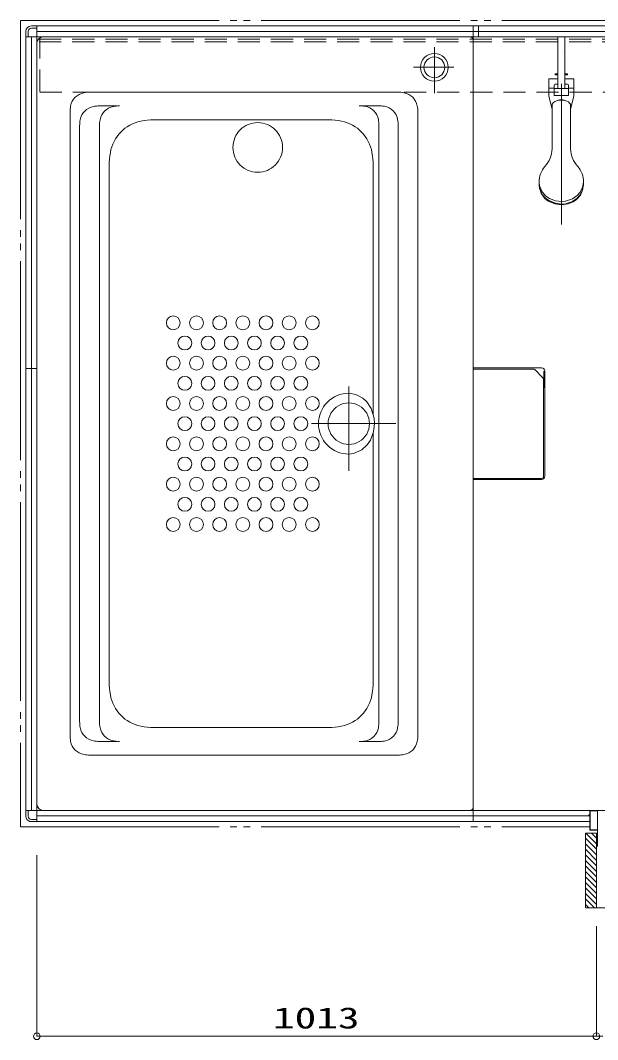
# Model space of a CAD drawing. Units: millimetres on the paper. Extents: x -305 to 305, y -152 to 152.
# Drawn here: x -204.9 to -152.6, y -10.7 to 81.6 of the extents above; entities that cross this region are included whole.
import ezdxf
from ezdxf.enums import TextEntityAlignment as Align

# ---------------------------------------------------------------- set-up
doc = ezdxf.new("R2010")
doc.units = ezdxf.units.MM
for name, pattern in [('DASHED2', [3, 2, -1]), ('LONG_CHAIN', [21, 18, -1, 1, -1]), ('LONG_DOUBLE_CHAIN', [21.8, 18, -1, 0.6, -0.6, 0.6, -1])]:
    doc.linetypes.add(name, pattern=pattern)
doc.layers.add('0-0_0', color=7, linetype='Continuous', lineweight=9)
doc.layers.add('0-1_VIEW0001', color=7, linetype='Continuous', lineweight=9)
doc.styles.add('ＭＳ ゴシック', font='')
doc.styles.get('ＭＳ ゴシック').set_extended_font_data('MS Gothic')

# ---------------------------------------------------------------- blocks, each defined once
blk = doc.blocks.new('_ORIGIN')
at = {"layer": '0-0_0'}
blk.add_line((0, 0), (-1, 0), dxfattribs=at)
blk.add_circle((0, 0), 0.5, dxfattribs=at)

msp = doc.modelspace()

# ---------------------------------------------------------------- linework, layer by layer
at = {"layer": '0-0_0'}
for p, q in [((-203.434, 6.033), (-203.434, -10.375)), ((-152.764, -0.416), (-152.764, -10.375)), ((-152.764, -0.416), (-152.764, -10.375)), ((-202.834, -10.375), (-153.364, -10.375))]:
    msp.add_line(p, q, dxfattribs=at)
at = {"layer": '0-1_VIEW0001', "linetype": 'LONG_DOUBLE_CHAIN'}
for p, q in [((-204.934, 81.573), (-111.934, 81.573)), ((-204.934, 81.573), (-204.934, 8.573)), ((-204.934, 8.573), (-153.359, 8.573))]:
    msp.add_line(p, q, dxfattribs=at)
at = {"layer": '0-1_VIEW0001'}
for p, q in [((-204.434, 80.573), (-204.434, 9.548)), ((-204.23, 80.073), (-204.23, 80.569)), ((-113.434, 81.073), (-203.934, 81.073)), ((-203.93, 80.869), (-203.434, 80.869)), ((-113.434, 81.073), (-203.434, 81.073)), ((-203.434, 9.073), (-203.434, 81.073)), ((-203.434, 80.673), (-203.434, 81.073)), ((-113.434, 80.573), (-203.434, 80.573)), ((-163.934, 81.073), (-163.934, 9.073)), ((-163.434, 80.073), (-163.434, 81.073)), ((-112.434, 80.073), (-204.434, 80.073)), ((-204.434, 80.073), (-204.034, 80.073)), ((-203.934, 10.073), (-203.934, 80.073)), ((-203.434, 10.623), (-203.434, 79.524)), ((-202.884, 80.074), (-164.184, 80.074)), ((-163.934, 79.824), (-163.934, 10.323)), ((-198.637, 75.074), (-170.732, 75.074)), ((-196.192, 73.834), (-197.767, 73.834)), ((-173.96, 73.849), (-172.508, 73.849)), ((-156.759, 73.989), (-156.759, 69.945)), ((-155.109, 69.945), (-155.109, 73.984)), ((-200.434, 16.871), (-200.434, 73.276)), ((-168.934, 73.276), (-168.934, 16.871)), ((-199.565, 72.036), (-199.565, 18.11)), ((-197.765, 72.036), (-197.765, 18.11)), ((-192.837, 72.573), (-177.032, 72.573)), ((-172.46, 72.052), (-172.46, 18.095)), ((-170.71, 72.052), (-170.71, 18.095)), ((-196.884, 68.434), (-196.884, 21.713)), ((-172.984, 68.434), (-172.984, 45.973)), ((-157.934, 66.931), (-157.934, 66.701)), ((-153.934, 66.701), (-153.934, 66.931)), ((-203.434, 50.073), (-204.434, 50.073)), ((-163.934, 50.122), (-157.734, 50.122)), ((-157.522, 49.835), (-157.522, 48.535)), ((-157.434, 40.322), (-157.434, 49.822)), ((-157.522, 48.535), (-157.529, 48.304)), ((-172.984, 44.174), (-172.984, 21.713)), ((-163.934, 40.022), (-157.734, 40.022)), ((-177.032, 17.573), (-192.837, 17.573)), ((-196.192, 16.313), (-197.767, 16.313)), ((-173.96, 16.298), (-172.508, 16.298)), ((-183.684, 15.073), (-198.637, 15.073)), ((-183.684, 15.073), (-170.732, 15.073)), ((-204.034, 10.073), (-204.434, 10.073)), ((-204.23, 10.073), (-204.23, 9.552)), ((-203.93, 9.252), (-203.434, 9.252)), ((-153.359, 9.573), (-203.434, 9.573)), ((-203.434, 9.073), (-203.434, 9.473)), ((-202.884, 10.073), (-164.184, 10.073)), ((-153.434, 9.663), (-153.434, 9.643)), ((-153.374, 9.673), (-153.424, 9.673)), ((-153.424, 9.633), (-153.374, 9.633)), ((-153.359, 10.023), (-153.359, 9.688)), ((-153.359, 9.618), (-153.359, 8.323)), ((-153.314, 10.013), (-153.314, 8.333)), ((-153.311, 10.073), (-151.885, 10.073)), ((-152.674, 10.028), (-153.299, 10.028)), ((-152.659, 8.333), (-152.659, 10.013)), ((-153.359, 9.073), (-204.09, 9.073)), ((-153.359, 9.073), (-203.434, 9.073)), ((-153.299, 8.318), (-152.674, 8.318)), ((-153.759, 1.248), (-153.759, 7.998)), ((-152.76, 7.998), (-153.759, 7.998)), ((-152.759, 6.548), (-153.759, 7.548)), ((-152.759, 7.048), (-153.709, 7.998)), ((-153.309, 8.273), (-152.674, 8.273)), ((-152.759, 7.548), (-153.209, 7.998)), ((-152.759, 1.248), (-152.759, 7.998)), ((-152.659, 8.258), (-152.659, 6.888)), ((-152.759, 6.048), (-153.759, 7.048)), ((-152.759, 5.548), (-153.759, 6.548)), ((-152.674, 6.873), (-152.744, 6.873)), ((-152.744, 6.823), (-152.624, 6.823)), ((-152.759, 5.048), (-153.759, 6.048)), ((-152.759, 4.548), (-153.759, 5.548)), ((-152.759, 4.048), (-153.759, 5.048)), ((-152.759, 3.548), (-153.759, 4.548)), ((-152.759, 3.048), (-153.759, 4.048)), ((-152.759, 2.548), (-153.759, 3.548)), ((-152.759, 2.053), (-153.759, 3.053)), ((-152.759, 1.558), (-153.759, 2.558)), ((-152.944, 1.248), (-153.759, 2.063)), ((-153.439, 1.248), (-153.759, 1.568)), ((-153.708, 1.248), (-113.109, 1.248))]:
    msp.add_line(p, q, dxfattribs=at)
at = {"layer": '0-1_VIEW0001', "color": 6, "linetype": 'DASHED2'}
for p, q in [((-203.234, 79.873), (-113.734, 79.873)), ((-203.234, 79.623), (-113.734, 79.623)), ((-203.184, 75.123), (-203.184, 80.073)), ((-203.184, 75.073), (-113.734, 75.073))]:
    msp.add_line(p, q, dxfattribs=at)
at = {"layer": '0-1_VIEW0001', "color": 2}
for p, q in [((-156.252, 75.423), (-156.252, 80.073)), ((-155.617, 75.423), (-155.617, 80.073)), ((-156.484, 76.711), (-156.459, 76.736)), ((-156.252, 76.711), (-156.484, 76.711)), ((-156.484, 76.711), (-156.484, 76.661)), ((-156.484, 76.661), (-156.459, 76.636)), ((-156.484, 76.661), (-156.252, 76.661)), ((-156.459, 76.736), (-156.252, 76.736)), ((-156.459, 76.636), (-156.252, 76.636)), ((-155.617, 76.736), (-155.409, 76.736)), ((-155.384, 76.711), (-155.617, 76.711)), ((-155.617, 76.661), (-155.384, 76.661)), ((-155.617, 76.636), (-155.409, 76.636)), ((-155.384, 76.711), (-155.409, 76.736)), ((-155.384, 76.661), (-155.409, 76.636)), ((-155.384, 76.661), (-155.384, 76.711)), ((-157.059, 76.286), (-156.252, 76.286)), ((-157.059, 75.436), (-157.059, 76.286)), ((-156.569, 75.713), (-156.569, 74.788)), ((-156.494, 75.788), (-156.252, 75.788)), ((-155.617, 76.286), (-154.809, 76.286)), ((-155.374, 75.788), (-155.617, 75.788)), ((-155.299, 75.713), (-155.299, 74.788)), ((-154.809, 75.436), (-154.809, 76.286)), ((-156.569, 75.436), (-157.059, 75.436)), ((-157.059, 75.436), (-157.059, 74.711)), ((-156.572, 74.811), (-156.572, 75.436)), ((-156.572, 74.811), (-156.569, 74.811)), ((-156.569, 75.423), (-155.299, 75.423)), ((-155.299, 74.788), (-156.569, 74.788)), ((-155.299, 75.436), (-154.809, 75.436)), ((-155.299, 74.811), (-155.297, 74.811)), ((-155.297, 75.436), (-155.297, 74.811)), ((-154.809, 75.436), (-154.809, 74.711)), ((-156.759, 73.543), (-157.059, 74.711)), ((-155.109, 73.543), (-154.809, 74.711))]:
    msp.add_line(p, q, dxfattribs=at)
at = {"layer": '0-1_VIEW0001', "linetype": 'LONG_CHAIN'}
for p, q in [((-167.434, 79.137), (-167.434, 74.981)), ((-165.668, 77.324), (-169.331, 77.324)), ((-155.934, 75.835), (-155.934, 63.094)), ((-175.184, 48.438), (-175.184, 40.802)), ((-178.549, 45.073), (-170.912, 45.073))]:
    msp.add_line(p, q, dxfattribs=at)
at = {"layer": '0-1_VIEW0001', "color": 4}
for p, q in [((-163.934, 50.02), (-158.466, 50.02)), ((-157.595, 49.232), (-158.324, 49.962)), ((-157.536, 49.091), (-157.536, 40.325)), ((-163.934, 40.125), (-157.736, 40.125))]:
    msp.add_line(p, q, dxfattribs=at)
at = {"layer": '0-1_VIEW0001'}
for points in [[(-153.309, 10.073), (-204.434, 10.073), (-204.434, 80.073)], [(-156.759, 73.989), (-156.664, 74.119), (-156.51, 74.231), (-156.381, 74.29), (-156.191, 74.342), (-155.935, 74.366), (-155.682, 74.342), (-155.434, 74.267), (-155.294, 74.19), (-155.157, 74.063), (-155.109, 73.984)], [(-153.934, 66.931), (-154.009, 66.458), (-154.25, 65.988), (-154.502, 65.71), (-154.927, 65.42), (-155.57, 65.211), (-155.934, 65.182), (-156.476, 65.247), (-157.013, 65.458), (-157.33, 65.678), (-157.662, 66.05), (-157.901, 66.613), (-157.934, 66.931)], [(-153.934, 66.701), (-154.009, 66.227), (-154.25, 65.758), (-154.502, 65.48), (-154.927, 65.19), (-155.57, 64.981), (-155.934, 64.952), (-156.476, 65.017), (-157.013, 65.228), (-157.33, 65.448), (-157.662, 65.82), (-157.901, 66.383), (-157.934, 66.701)], [(-153.934, 66.677), (-154.009, 66.203), (-154.25, 65.734), (-154.502, 65.456), (-154.927, 65.166), (-155.57, 64.957), (-155.934, 64.927), (-156.476, 64.993), (-157.013, 65.203), (-157.33, 65.424), (-157.662, 65.796), (-157.901, 66.358), (-157.934, 66.677)], [(-154.007, 66.21), (-154.21, 65.758), (-154.564, 65.359), (-154.868, 65.15), (-155.321, 64.963), (-155.934, 64.878), (-156.538, 64.96), (-157.124, 65.225), (-157.452, 65.497), (-157.761, 65.939), (-157.862, 66.21)], [(-175.184, 47.823), (-174.554, 47.721), (-173.929, 47.389), (-173.56, 47.043), (-173.173, 46.459), (-172.895, 45.574), (-172.856, 45.073), (-172.943, 44.329), (-173.224, 43.591), (-173.517, 43.154), (-174.011, 42.698), (-174.761, 42.369), (-175.184, 42.323)]]:
    msp.add_lwpolyline(points, dxfattribs=at)
msp.add_lwpolyline([(-155.845, 78.693), (-155.845, 78.693), (-155.845, 78.693)], close=True, dxfattribs=at)
at = {"layer": '0-1_VIEW0001', "color": 4}
for points in [[(-157.595, 49.232), (-157.569, 49.201), (-157.556, 49.177)], [(-157.556, 49.177), (-157.541, 49.132), (-157.536, 49.091)]]:
    msp.add_lwpolyline(points, dxfattribs=at)
at = {"layer": '0-1_VIEW0001'}
for centre, radius in [((-167.434, 77.324), 1.25), ((-167.434, 77.324), 0.94), ((-191.084, 54.198), 0.625), ((-188.984, 54.198), 0.625), ((-186.884, 54.198), 0.625), ((-184.784, 54.198), 0.625), ((-182.684, 54.198), 0.625), ((-180.584, 54.198), 0.625), ((-178.484, 54.198), 0.625), ((-190.034, 52.373), 0.625), ((-187.934, 52.373), 0.625), ((-185.834, 52.373), 0.625), ((-183.734, 52.373), 0.625), ((-181.634, 52.373), 0.625), ((-179.534, 52.373), 0.625), ((-191.084, 50.548), 0.625), ((-188.984, 50.548), 0.625), ((-186.884, 50.548), 0.625), ((-184.784, 50.548), 0.625), ((-182.684, 50.548), 0.625), ((-180.584, 50.548), 0.625), ((-178.484, 50.548), 0.625), ((-190.034, 48.723), 0.625), ((-187.934, 48.723), 0.625), ((-185.834, 48.723), 0.625), ((-183.734, 48.723), 0.625), ((-181.634, 48.723), 0.625), ((-179.534, 48.723), 0.625), ((-191.084, 46.898), 0.625), ((-188.984, 46.898), 0.625), ((-186.884, 46.898), 0.625), ((-184.784, 46.898), 0.625), ((-182.684, 46.898), 0.625), ((-180.584, 46.898), 0.625), ((-178.484, 46.898), 0.625), ((-190.034, 45.073), 0.625), ((-187.934, 45.073), 0.625), ((-185.834, 45.073), 0.625), ((-183.734, 45.073), 0.625), ((-181.634, 45.073), 0.625), ((-179.534, 45.073), 0.625), ((-191.084, 43.248), 0.625), ((-188.984, 43.248), 0.625), ((-186.884, 43.248), 0.625), ((-184.784, 43.248), 0.625), ((-182.684, 43.248), 0.625), ((-180.584, 43.248), 0.625), ((-178.484, 43.248), 0.625), ((-190.034, 41.423), 0.625), ((-187.934, 41.423), 0.625), ((-185.834, 41.423), 0.625), ((-183.734, 41.423), 0.625), ((-181.634, 41.423), 0.625), ((-179.534, 41.423), 0.625), ((-191.084, 39.598), 0.625), ((-188.984, 39.598), 0.625), ((-186.884, 39.598), 0.625), ((-184.784, 39.598), 0.625), ((-182.684, 39.598), 0.625), ((-180.584, 39.598), 0.625), ((-178.484, 39.598), 0.625), ((-190.034, 37.773), 0.625), ((-187.934, 37.773), 0.625), ((-185.834, 37.773), 0.625), ((-183.734, 37.773), 0.625), ((-181.634, 37.773), 0.625), ((-179.534, 37.773), 0.625), ((-191.084, 35.948), 0.625), ((-188.984, 35.948), 0.625), ((-186.884, 35.948), 0.625), ((-184.784, 35.948), 0.625), ((-182.684, 35.948), 0.625), ((-180.584, 35.948), 0.625), ((-178.484, 35.948), 0.625)]:
    msp.add_circle(centre, radius, dxfattribs=at)
at = {"layer": '0-1_VIEW0001', "linetype": 'LONG_DOUBLE_CHAIN'}
msp.add_circle((-183.434, 70.073), 2.25, dxfattribs=at)
at = {"layer": '0-1_VIEW0001'}
for centre, radius, start, end in [((-203.934, 80.573), 0.5, 90, 180), ((-203.93, 80.569), 0.3, 90, 180), ((-202.884, 79.524), 0.55, 90, 180), ((-164.184, 79.824), 0.25, 0, 90), ((-198.909, 73.549), 1.5, 100.47531, 169.52468), ((-198.637, 72.074), 3, 90, 100.47531), ((-170.732, 72.074), 3, 79.52469, 90), ((-170.459, 73.549), 1.5, 10.47531, 79.52469), ((-197.434, 73.276), 3, 169.52468, 180), ((-197.767, 70.834), 3, 90, 100.47531), ((-195.968, 70.834), 3, 90, 100.47531), ((-174.258, 70.849), 3, 79.52469, 90), ((-173.985, 72.324), 1.5, 10.47531, 79.52469), ((-172.508, 70.849), 3, 79.52469, 90), ((-172.235, 72.324), 1.5, 10.47531, 79.52469), ((-171.934, 73.276), 3, 0, 10.47531), ((-198.04, 72.309), 1.5, 100.47531, 169.52468), ((-196.24, 72.309), 1.5, 100.47531, 169.52468), ((-196.565, 72.036), 3, 169.52468, 180), ((-194.765, 72.036), 3, 169.52468, 180), ((-193.334, 69.023), 3.5, 101.47834, 170.30368), ((-192.837, 66.573), 6, 90, 101.47834), ((-177.032, 66.573), 6, 78.52166, 90), ((-176.534, 69.023), 3.5, 9.69632, 78.52166), ((-175.46, 72.052), 3, 0, 10.47531), ((-173.71, 72.052), 3, 0, 10.47531), ((-189.884, 68.434), 7, 170.30368, 180), ((-179.984, 68.434), 7, 0, 9.69633), ((-159.268, 70.045), 2.5, 317.34318, 357.6964), ((-152.601, 70.045), 2.5, 182.30366, 222.65686), ((-178.984, 68.526), 6, 359.06925, 0), ((-155.81, 66.975), 2.125, 139.64678, 181.19028), ((-156.059, 66.975), 2.125, 358.80972, 40.3532), ((-157.734, 49.822), 0.3, 0, 90), ((-175.184, 45.073), 2.75, 90, 180.00005), ((-175.184, 45.073), 1.875, 360, 180.00006), ((-175.184, 45.073), 1.875, 360, 180.00006), ((-175.184, 45.073), 1.875, 0, 180.00006), ((-175.184, 45.073), 2.75, 179.99995, 270), ((-175.184, 45.073), 1.875, 179.99994, 0), ((-175.184, 45.073), 1.875, 179.99994, 0), ((-175.184, 45.073), 1.875, 179.99994, 0), ((-157.734, 40.322), 0.3, 270, 0), ((-189.884, 21.713), 7, 179.99999, 189.69632), ((-179.984, 21.713), 7, 350.30368, 0), ((-193.334, 21.123), 3.5, 189.69632, 258.52166), ((-176.534, 21.123), 3.5, 281.47834, 350.30368), ((-196.565, 18.11), 3, 179.99999, 190.47532), ((-198.04, 17.838), 1.5, 190.47532, 259.52469), ((-194.765, 18.11), 3, 179.99999, 190.47532), ((-196.24, 17.838), 1.5, 190.47532, 259.52469), ((-192.837, 23.573), 6, 258.52166, 270), ((-177.032, 23.573), 6, 270, 281.47834), ((-173.985, 17.823), 1.5, 280.47532, 349.52469), ((-175.46, 18.095), 3, 349.52469, 0), ((-172.235, 17.823), 1.5, 280.47532, 349.52469), ((-173.71, 18.095), 3, 349.52469, 0), ((-197.434, 16.871), 3, 179.99999, 190.47532), ((-171.934, 16.871), 3, 349.52469, 0), ((-198.909, 16.598), 1.5, 190.47532, 259.52469), ((-197.767, 19.313), 3, 259.52469, 270), ((-195.968, 19.313), 3, 259.52469, 270), ((-174.258, 19.298), 3, 270, 280.47532), ((-172.508, 19.298), 3, 270, 280.47532), ((-170.459, 16.598), 1.5, 280.47532, 349.52469), ((-198.637, 18.073), 3, 259.52469, 270), ((-170.732, 18.073), 3, 270, 280.47532), ((-202.884, 10.623), 0.55, 180, 270), ((-164.184, 10.323), 0.25, 270, 0), ((-203.934, 9.548), 0.5, 180, 251.80513), ((-203.93, 9.552), 0.3, 180, 270), ((-153.424, 9.663), 0.01, 90, 180), ((-153.424, 9.643), 0.01, 180, 270), ((-153.374, 9.688), 0.015, 270, 0), ((-153.374, 9.618), 0.015, 0, 90), ((-153.309, 10.023), 0.05, 90, 180), ((-153.299, 10.013), 0.015, 90, 180), ((-152.674, 10.013), 0.015, 0, 90), ((-153.309, 8.323), 0.05, 180, 270), ((-153.299, 8.333), 0.015, 180, 270), ((-152.674, 8.333), 0.015, 270, 0), ((-152.674, 8.258), 0.015, 0, 90), ((-152.744, 6.858), 0.015, 90, 180), ((-152.744, 6.838), 0.015, 180, 270), ((-152.674, 6.888), 0.015, 270, 0)]:
    msp.add_arc(centre, radius, start, end, dxfattribs=at)
at = {"layer": '0-1_VIEW0001', "color": 2}
for centre, radius, start, end in [((-156.494, 75.713), 0.075, 90, 180), ((-155.374, 75.713), 0.075, 0, 90), ((-155.934, 73.753), 0.657, 60.88853, 119.01782), ((-155.934, 73.886), 0.525, 59.97277, 119.83311)]:
    msp.add_arc(centre, radius, start, end, dxfattribs=at)
at = {"layer": '0-1_VIEW0001', "color": 4}
for centre, start, end in [((-158.466, 49.82), 45.00002, 90), ((-157.736, 40.325), 270, 0)]:
    msp.add_arc(centre, 0.2, start, end, dxfattribs=at)

# ---------------------------------------------------------------- block references
at = {"layer": '0-0_0', "xscale": 0.6, "yscale": 0.6, "rotation": 180}
for p in [(-203.434, -10.375), (-152.764, -10.375)]:
    msp.add_blockref('_ORIGIN', p, dxfattribs=at)
at = {"layer": '0-0_0', "xscale": 0.6, "yscale": 0.6}
msp.add_blockref('_ORIGIN', (-152.764, -10.375), dxfattribs=at)

# ---------------------------------------------------------------- texts
at = {"layer": '0-0_0', "style": 'ＭＳ ゴシック', "width": 1.5}
msp.add_text('1013', height=1.921, dxfattribs=at).set_placement((-182.051, -10.245), align=Align.BOTTOM_LEFT)

doc.saveas('drawing.dxf')
